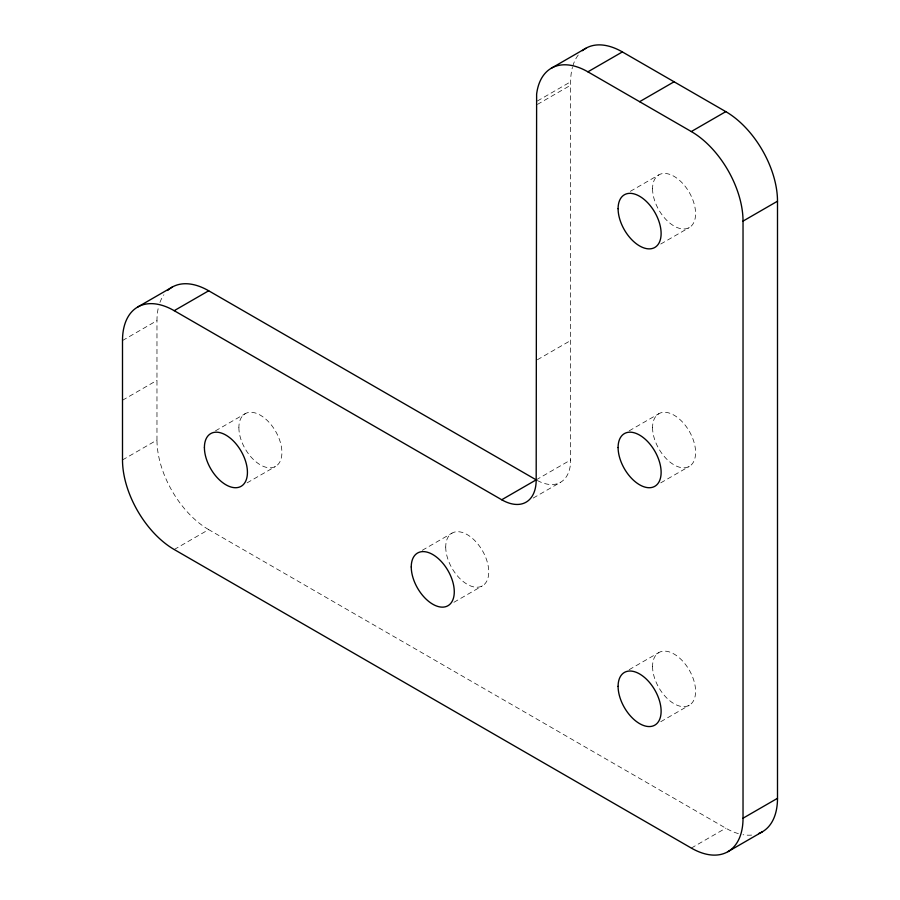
<?xml version="1.0" encoding="UTF-8"?>
<svg xmlns="http://www.w3.org/2000/svg" width="900" height="900" viewBox="0 0 900 900"><rect width="100%" height="100%" fill="white"/><g stroke="black" fill="none" stroke-linecap="round" stroke-linejoin="round"><path stroke-width="0.67" stroke-dasharray="4.5 3.38" d="M537.311 480.488A48.758 28.148 60 0 0 570.656 459.956L570.656 81.788A73.125 42.221 60 0 1 572.423 67.343M122.501 340.537L156.971 320.636A73.125 42.221 60 0 1 158.737 306.191M537.379 101.002L570.656 81.788M537.401 104.422L570.679 85.207M122.501 400.241L156.971 380.34M122.501 459.956L156.971 440.055L156.971 320.636M215.46 430.864L245.183 413.707M630.337 191.329L658.867 174.859M247.072 482.873L275.602 466.402M660.758 244.024L689.288 227.554M174.206 549.517L208.688 529.616L725.794 828.169A73.125 42.221 60 0 0 739.17 833.861M537.379 359.752L570.656 340.526M536.186 479.858L570.656 459.956M422.303 550.283L452.025 533.126M629.156 430.864L658.867 413.707M533.216 498.06L560.565 482.276M453.915 602.291L482.445 585.821M660.758 482.861L689.288 466.391M629.156 669.701L658.867 652.545M660.758 721.71L689.288 705.24M691.312 848.07L725.794 828.169M208.688 529.616A73.125 42.221 60 0 1 156.971 440.055M751.646 835.099A73.125 42.221 60 0 1 743.051 834.705M159.941 302.411A73.125 42.221 60 0 1 163.901 294.772M572.783 66.06A73.125 42.221 60 0 1 579.004 54.079M238.882 427.635A30.42 17.561 60 0 0 271.148 467.775A30.42 17.561 60 0 0 271.148 424.755A30.42 17.561 60 0 0 238.882 427.635M445.725 547.054A30.42 17.561 60 0 0 477.99 587.194A30.42 17.561 60 0 0 477.99 544.174A30.42 17.561 60 0 0 445.725 547.054M652.567 427.624A30.42 17.561 60 0 0 684.832 467.775A30.42 17.561 60 0 0 684.832 424.744A30.42 17.561 60 0 0 652.567 427.624M652.567 188.786A30.42 17.561 60 0 0 684.832 228.926A30.42 17.561 60 0 0 684.832 185.906A30.42 17.561 60 0 0 652.567 188.786M652.567 666.472A30.42 17.561 60 0 0 684.832 706.613A30.42 17.561 60 0 0 684.832 663.592A30.42 17.561 60 0 0 652.567 666.472"/><path stroke-width="1.35" d="M137.644 307.058L172.114 287.156M551.329 68.209L585.81 48.307M777.499 798.311L743.029 818.212A73.125 42.221 60 0 1 691.312 848.07L174.206 549.517A73.125 42.221 60 0 1 122.501 459.956L122.501 340.537A73.125 42.221 60 0 1 174.206 310.68L208.688 290.779L536.186 479.858L536.625 94.151A73.125 42.221 60 0 1 587.891 71.831L622.373 51.93L725.794 111.634A73.125 42.221 60 0 1 777.499 201.206L777.499 798.311A73.125 42.221 60 0 1 758.599 833.558M639.607 101.689L674.077 81.788M587.891 71.831L691.312 131.546L725.794 111.634M743.029 818.212L743.029 221.107L777.499 201.206M501.716 499.759L536.186 479.858A48.758 28.148 60 0 1 501.716 499.759L174.206 310.68M727.886 851.692L762.356 831.791M582.39 50.681A73.125 42.221 60 0 1 622.373 51.93M691.312 131.546A73.125 42.221 60 0 1 743.029 221.107M167.659 290.452A73.125 42.221 60 0 1 208.688 290.779M618.097 686.374A30.42 17.561 60 0 0 650.363 726.514A30.42 17.561 60 0 0 650.363 683.494A30.42 17.561 60 0 0 618.097 686.374M204.412 447.536A30.42 17.561 60 0 0 236.678 487.676A30.42 17.561 60 0 0 236.678 444.656A30.42 17.561 60 0 0 204.412 447.536M411.255 566.955A30.42 17.561 60 0 0 443.52 607.095A30.42 17.561 60 0 0 443.52 564.075A30.42 17.561 60 0 0 411.255 566.955M618.097 447.536A30.42 17.561 60 0 0 650.363 487.676A30.42 17.561 60 0 0 650.363 444.645A30.42 17.561 60 0 0 618.097 447.536M618.097 208.688A30.42 17.561 60 0 0 650.363 248.828A30.42 17.561 60 0 0 650.363 205.808A30.42 17.561 60 0 0 618.097 208.688"/></g></svg>
